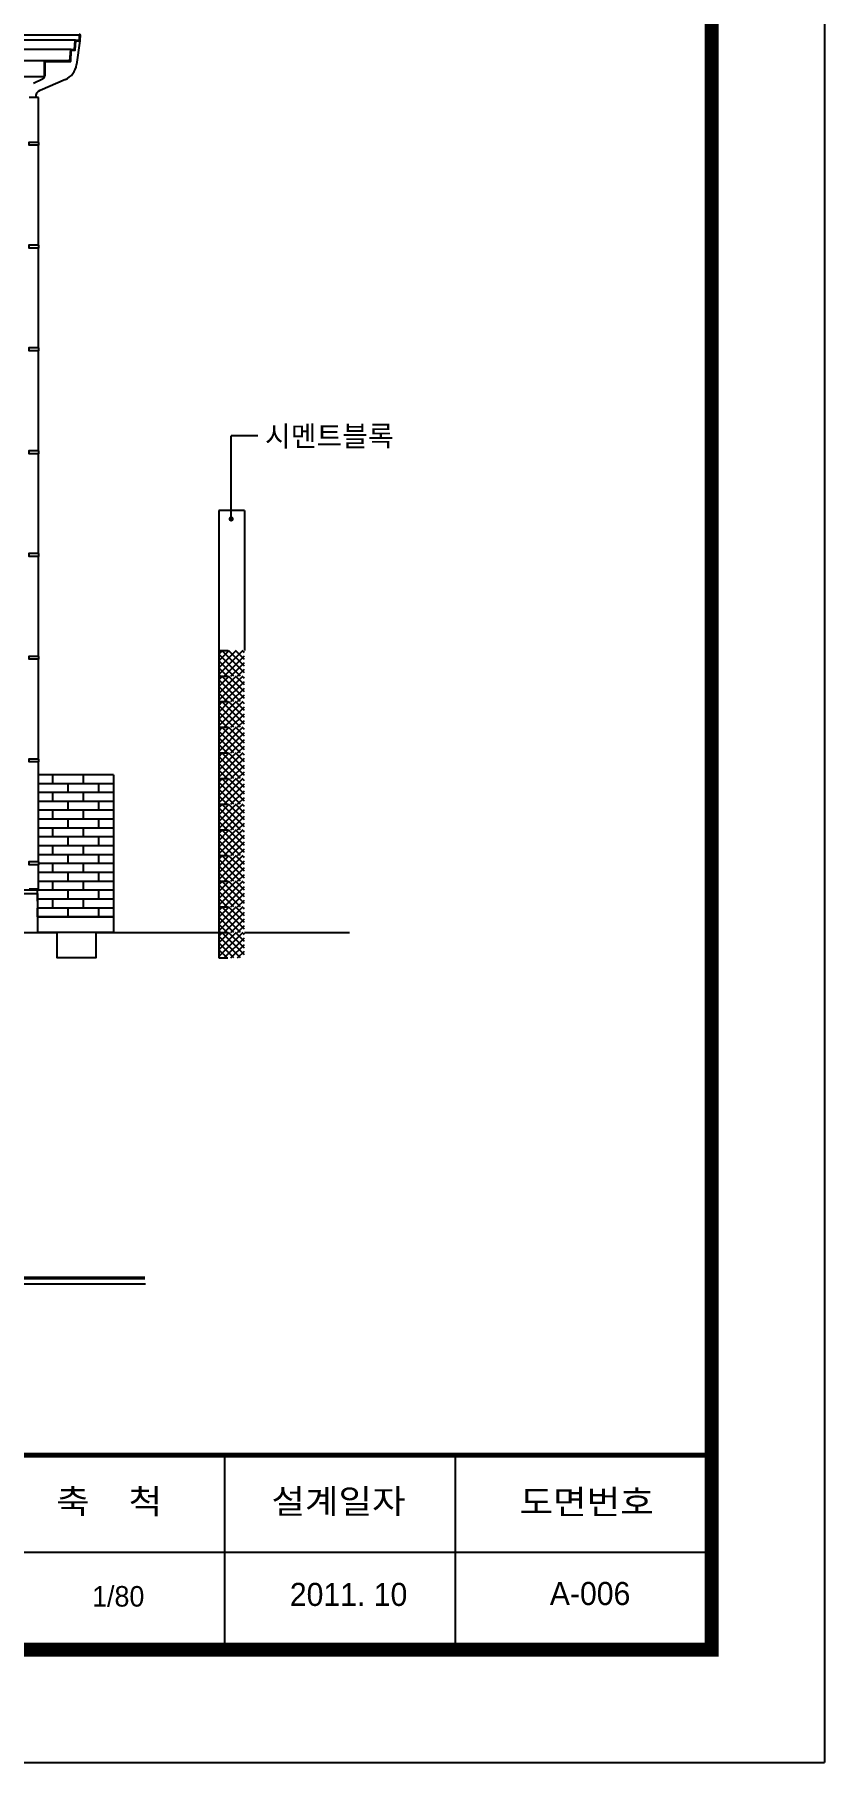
# Model space of a CAD drawing. Extents: x 138805 to 172445, y -129942 to -106182.
# Drawn here: x 166283 to 172445, y -129942 to -116462 of the extents above; entities that cross this region are included whole.
import ezdxf
from ezdxf.enums import TextEntityAlignment as Align

# ---------------------------------------------------------------- set-up
doc = ezdxf.new("R2010")
doc.units = 0
doc.header["$LTSCALE"] = 50
doc.header["$MEASUREMENT"] = 0
for name, color, linetype in [('COR', 4, 'CONTINUOUS'), ('DIM', 7, 'CONTINUOUS'), ('h', 5, 'CONTINUOUS'), ('HAT', 5, 'CONTINUOUS'), ('HATCH', 5, 'CONTINUOUS'), ('TEX', 7, 'CONTINUOUS'), ('W-2', 2, 'CONTINUOUS'), ('WAL', 3, 'CONTINUOUS'), ('WID', 4, 'CONTINUOUS')]:
    doc.layers.add(name, color=color, linetype=linetype)
doc.styles.add('HY울릉도M', font='HYWULM_0.TTF')
doc.styles.add('현창', font='HYWULM_0.TTF')

# ---------------------------------------------------------------- blocks, each defined once
blk = doc.blocks.new('20')
at = {"layer": 'COR', "linetype": 'Continuous'}
for p, q in [((298824, -53606), (298824, -57398)), ((303324, -53606), (303324, -57398)), ((308324, -55502), (230424, -55502)), ((308324, -55502), (230424, -55502))]:
    blk.add_line(p, q, dxfattribs=at)
at = {"layer": 'COR', "linetype": 'Continuous', "const_width": 270}
blk.add_lwpolyline([(230424, -2398), (230424, -57398), (308324, -57398), (308324, -2398)], close=True, dxfattribs=at)
at = {"layer": 'COR', "linetype": 'Continuous', "const_width": 94.8}
blk.add_lwpolyline([(308324, -53606), (230424, -53606)], dxfattribs=at)
at = {"layer": 'HAT'}
for p in [(310524, -198), (226424, -59598)]:
    blk.add_line(p, (310524, -59598), dxfattribs=at)
at = {"layer": 'WAL', "linetype": 'Continuous', "style": 'HY울릉도M', "width": 1.1}
for s, p in [('축    척', (295539, -54743)), ('설계일자', (299737, -54743)), ('도면번호', (304577, -54755))]:
    blk.add_text(s, height=474.3, dxfattribs=at).set_placement(p)

msp = doc.modelspace()

# ---------------------------------------------------------------- hatches: boundary and pattern name
at = {"layer": 'HAT'}
h = msp.add_hatch(dxfattribs=at)
h.set_pattern_fill('ANSI37', color=256, scale=300, style=0)
h.set_pattern_definition([(45, (386905.568, 670434.442), (-26.5165043, 26.5165043), []), (135, (386905.568, 670434.442), (-26.5165043, -26.5165043), [])])
h.paths.add_polyline_path([(167920, -121466), (167920, -121266), (167720, -121266), (167720, -121466)])
h = msp.add_hatch(dxfattribs=at)
h.set_pattern_fill('ANSI37', color=256, scale=300, style=0)
h.set_pattern_definition([(45, (386905.568, 670234.442), (-26.5165043, 26.5165043), []), (135, (386905.568, 670234.442), (-26.5165043, -26.5165043), [])])
h.paths.add_polyline_path([(167920, -121666), (167920, -121466), (167720, -121466), (167720, -121666)])
h = msp.add_hatch(dxfattribs=at)
h.set_pattern_fill('ANSI37', color=256, scale=300, style=0)
h.set_pattern_definition([(45, (386905.568, 670034.442), (-26.5165043, 26.5165043), []), (135, (386905.568, 670034.442), (-26.5165043, -26.5165043), [])])
h.paths.add_polyline_path([(167920, -121866), (167920, -121666), (167720, -121666), (167720, -121866)])
h = msp.add_hatch(dxfattribs=at)
h.set_pattern_fill('ANSI37', color=256, scale=300, style=0)
h.set_pattern_definition([(45, (386905.568, 669834.442), (-26.5165043, 26.5165043), []), (135, (386905.568, 669834.442), (-26.5165043, -26.5165043), [])])
h.paths.add_polyline_path([(167920, -122066), (167920, -121866), (167720, -121866), (167720, -122066)])
h = msp.add_hatch(dxfattribs=at)
h.set_pattern_fill('ANSI37', color=256, scale=300, style=0)
h.set_pattern_definition([(45, (386905.568, 669634.442), (-26.5165043, 26.5165043), []), (135, (386905.568, 669634.442), (-26.5165043, -26.5165043), [])])
h.paths.add_polyline_path([(167920, -122266), (167920, -122066), (167720, -122066), (167720, -122266)])
h = msp.add_hatch(dxfattribs=at)
h.set_pattern_fill('ANSI37', color=256, scale=300, style=0)
h.set_pattern_definition([(45, (386905.568, 669434.442), (-26.5165043, 26.5165043), []), (135, (386905.568, 669434.442), (-26.5165043, -26.5165043), [])])
h.paths.add_polyline_path([(167920, -122466), (167920, -122266), (167720, -122266), (167720, -122466)])
h = msp.add_hatch(dxfattribs=at)
h.set_pattern_fill('ANSI37', color=256, scale=300, style=0)
h.set_pattern_definition([(45, (386905.568, 669234.442), (-26.5165043, 26.5165043), []), (135, (386905.568, 669234.442), (-26.5165043, -26.5165043), [])])
h.paths.add_polyline_path([(167920, -122666), (167920, -122466), (167720, -122466), (167720, -122666)])
h = msp.add_hatch(dxfattribs=at)
h.set_pattern_fill('ANSI37', color=256, scale=300, style=0)
h.set_pattern_definition([(45, (386905.568, 669034.442), (-26.5165043, 26.5165043), []), (135, (386905.568, 669034.442), (-26.5165043, -26.5165043), [])])
h.paths.add_polyline_path([(167920, -122866), (167920, -122666), (167720, -122666), (167720, -122866)])
h = msp.add_hatch(dxfattribs=at)
h.set_pattern_fill('ANSI37', color=256, scale=300, style=0)
h.set_pattern_definition([(45, (386905.568, 668834.442), (-26.5165043, 26.5165043), []), (135, (386905.568, 668834.442), (-26.5165043, -26.5165043), [])])
h.paths.add_polyline_path([(167920, -123066), (167920, -122866), (167720, -122866), (167720, -123066)])
h = msp.add_hatch(dxfattribs=at)
h.set_pattern_fill('ANSI37', color=256, scale=300, style=0)
h.set_pattern_definition([(45, (386905.568, 668634.442), (-26.5165043, 26.5165043), []), (135, (386905.568, 668634.442), (-26.5165043, -26.5165043), [])])
h.paths.add_polyline_path([(167920, -123266), (167920, -123066), (167720, -123066), (167720, -123266)])
h = msp.add_hatch(dxfattribs=at)
h.set_pattern_fill('ANSI37', color=256, scale=300, style=0)
h.set_pattern_definition([(45, (386905.568, 668434.442), (-26.5165043, 26.5165043), []), (135, (386905.568, 668434.442), (-26.5165043, -26.5165043), [])])
h.paths.add_polyline_path([(167920, -123466), (167920, -123266), (167720, -123266), (167720, -123466)])
h = msp.add_hatch(dxfattribs=at)
h.set_pattern_fill('ANSI37', color=256, scale=300, style=0)
h.set_pattern_definition([(45, (386905.568, 668234.442), (-26.5165043, 26.5165043), []), (135, (386905.568, 668234.442), (-26.5165043, -26.5165043), [])])
h.paths.add_polyline_path([(167920, -123666), (167920, -123466), (167720, -123466), (167720, -123666)])

# ---------------------------------------------------------------- linework, layer by layer
at = {"layer": 'DIM'}
for p, q in [((167817, -120241), (167817, -119592)), ((168025, -119592), (167817, -119592)), ((161647, -126208), (167148, -126208))]:
    msp.add_line(p, q, dxfattribs=at)
at = {"layer": 'DIM', "const_width": 19.8}
msp.add_lwpolyline([(167807, -120241, 1), (167827, -120241, 1)], format="xyb", close=True, dxfattribs=at)
at = {"layer": 'h'}
for p, q in [((166425, -122306), (166425, -122236)), ((166665, -122306), (166665, -122236)), ((166900, -122306), (166315, -122306)), ((166900, -122375), (166315, -122375)), ((166425, -122444), (166425, -122375)), ((166545, -122374), (166545, -122306)), ((166665, -122444), (166665, -122375)), ((166785, -122374), (166785, -122306)), ((166900, -122444), (166315, -122444)), ((166900, -122514), (166315, -122514)), ((166425, -122583), (166425, -122514)), ((166545, -122513), (166545, -122444)), ((166665, -122583), (166665, -122514)), ((166785, -122513), (166785, -122444)), ((166900, -122583), (166315, -122583)), ((166900, -122653), (166315, -122653)), ((166425, -122722), (166425, -122653)), ((166545, -122651), (166545, -122583)), ((166665, -122722), (166665, -122653)), ((166785, -122651), (166785, -122583)), ((166900, -122722), (166315, -122722)), ((166900, -122791), (166315, -122791)), ((166425, -122861), (166425, -122791)), ((166545, -122790), (166545, -122722)), ((166665, -122861), (166665, -122791)), ((166785, -122790), (166785, -122722)), ((166900, -122861), (166315, -122861)), ((166900, -122930), (166316, -122930)), ((166425, -122999), (166425, -122930)), ((166545, -122929), (166545, -122861)), ((166665, -122999), (166665, -122930)), ((166785, -122929), (166785, -122861)), ((166900, -122999), (166315, -122999)), ((166900, -123069), (166315, -123069)), ((166425, -123138), (166425, -123069)), ((166545, -123068), (166545, -122999)), ((166665, -123138), (166665, -123069)), ((166785, -123068), (166785, -122999)), ((166900, -123138), (166190, -123138)), ((166305, -123206), (166305, -123138)), ((166305, -123223), (166305, -123162)), ((166900, -123208), (166305, -123208)), ((166425, -123277), (166425, -123208)), ((166545, -123206), (166545, -123138)), ((166665, -123277), (166665, -123208)), ((166785, -123206), (166785, -123138)), ((166305, -123345), (166305, -123277)), ((166900, -123277), (166305, -123277)), ((166305, -123345), (166305, -123284)), ((166545, -123345), (166545, -123277)), ((166785, -123345), (166785, -123277))]:
    msp.add_line(p, q, dxfattribs=at)
at = {"layer": 'HATCH'}
for p, q in [((166638, -116463), (166641, -116463)), ((166640, -116508), (166641, -116463)), ((166601, -116505), (166172, -116505)), ((166565, -116578), (166172, -116578)), ((166565, -116671), (166570, -116587)), ((166573, -116584), (166597, -116584)), ((166600, -116581), (166606, -116514)), ((166609, -116511), (166637, -116511)), ((166637, -116511), (166611, -116696)), ((166562, -116674), (166360, -116674)), ((166363, -116674), (166363, -116783)), ((166346, -116811), (166276, -116843)), ((166524, -116812), (166326, -116898)), ((166315, -116952), (166240, -116952)), ((166315, -117303), (166315, -116952)), ((166315, -118105), (166315, -117323)), ((166315, -118907), (166315, -118125)), ((166315, -119709), (166315, -118927)), ((166315, -120511), (166315, -119729)), ((166315, -121313), (166315, -120531)), ((166315, -122114), (166315, -121333)), ((166315, -122916), (166315, -122134)), ((166315, -123126), (166315, -122936)), ((166240, -123126), (166315, -123126))]:
    msp.add_line(p, q, dxfattribs=at)
for points in [[(166316, -117303), (166239, -117303), (166239, -117323), (166316, -117323)], [(166316, -118105), (166239, -118105), (166239, -118125), (166316, -118125)], [(166316, -118907), (166239, -118907), (166239, -118927), (166316, -118927)], [(166316, -119709), (166239, -119709), (166239, -119729), (166316, -119729)], [(166316, -120511), (166239, -120511), (166239, -120531), (166316, -120531)], [(166316, -121313), (166239, -121313), (166239, -121333), (166316, -121333)], [(166316, -122114), (166239, -122114), (166239, -122134), (166316, -122134)], [(166316, -122916), (166239, -122916), (166239, -122936), (166316, -122936)]]:
    msp.add_lwpolyline(points, close=True, dxfattribs=at)
for centre, radius, start, end in [((166568, -116581), 3, 90, 176.1859), ((166573, -116587), 3, 90, 176.1859), ((166597, -116581), 3, 270, 355.3013), ((166603, -116508), 3, 90, 175.3013), ((166609, -116514), 3, 90, 175.3013), ((166637, -116508), 3, 270, 357.938), ((166462, -116676), 150, 294.3749, 352.0954), ((166562, -116671), 3, 270, 356.1859), ((166333, -116783), 30, 294.3749, 0), ((166350, -116952), 60, 114.3749, 180)]:
    msp.add_arc(centre, radius, start, end, dxfattribs=at)
at = {"layer": 'TEX', "const_width": 27.4}
msp.add_lwpolyline([(161645, -126163), (167146, -126163)], dxfattribs=at)
at = {"layer": 'W-2'}
for p, q in [((167720, -121266), (167792, -121266)), ((167720, -121266), (167720, -123666)), ((167720, -121466), (167792, -121466)), ((167720, -121666), (167792, -121666)), ((167720, -121866), (167792, -121866)), ((167720, -122066), (167792, -122066)), ((167720, -122266), (167792, -122266)), ((167720, -122466), (167792, -122466)), ((167720, -122666), (167792, -122666)), ((167720, -122866), (167792, -122866)), ((167720, -123066), (167792, -123066)), ((167720, -123266), (167792, -123266)), ((156790, -123466), (166460, -123466)), ((166760, -123466), (167720, -123466)), ((166760, -123466), (167720, -123466)), ((167720, -123466), (167792, -123466)), ((167920, -123466), (168740, -123466)), ((167720, -123666), (167792, -123666))]:
    msp.add_line(p, q, dxfattribs=at)
msp.add_lwpolyline([(166760, -123466), (166760, -123666), (166460, -123666), (166460, -123466)], dxfattribs=at)
at = {"layer": 'WID'}
for p, q in [((156585, -116463), (166635, -116463)), ((166634, -116505), (166635, -116463)), ((166559, -116668), (166565, -116578)), ((166565, -116578), (166595, -116578)), ((166595, -116578), (166601, -116505)), ((166601, -116505), (166634, -116505)), ((166360, -116668), (166172, -116668)), ((166360, -116791), (166360, -116668)), ((166559, -116668), (166360, -116668)), ((166360, -116791), (163218, -116791)), ((167920, -120176), (167720, -120176)), ((167720, -120176), (167720, -121266)), ((167920, -120176), (167920, -121266)), ((166900, -122236), (166315, -122236)), ((166190, -123162), (166305, -123162)), ((166305, -123162), (166305, -123466))]:
    msp.add_line(p, q, dxfattribs=at)
for points in [[(166900, -122236), (166900, -123346), (166305, -123346)], [(166305, -123346), (166900, -123346), (166900, -123466), (166305, -123466)]]:
    msp.add_lwpolyline(points, dxfattribs=at)
msp.add_arc((166635, -116463), 3.02, 267.938, 191.0444, dxfattribs=at)

# ---------------------------------------------------------------- block references
at = {"layer": 'WAL', "xscale": 0.4000000000232831, "yscale": 0.4000000000232831, "zscale": 0.4000000000000001}
msp.add_blockref('20', (48236, -106103), dxfattribs=at)

# ---------------------------------------------------------------- texts
at = {"layer": 'DIM', "style": '현창'}
msp.add_text('시멘트블록', height=160, dxfattribs=at).set_placement((168081, -119674))
at = {"layer": 'WAL', "style": 'HY울릉도M'}
for s, height, p in [('1/80', 160, (166936, -128726)), ('A-006', 180, (170617, -128714))]:
    msp.add_text(s, height=height, dxfattribs=at).set_placement(p, align=Align.CENTER)
at = {"layer": 'WAL', "linetype": 'Continuous', "style": 'HY울릉도M'}
msp.add_text('2011. 10', height=180, dxfattribs=at).set_placement((168733, -128631), align=Align.MIDDLE_CENTER)

doc.saveas('drawing.dxf')
